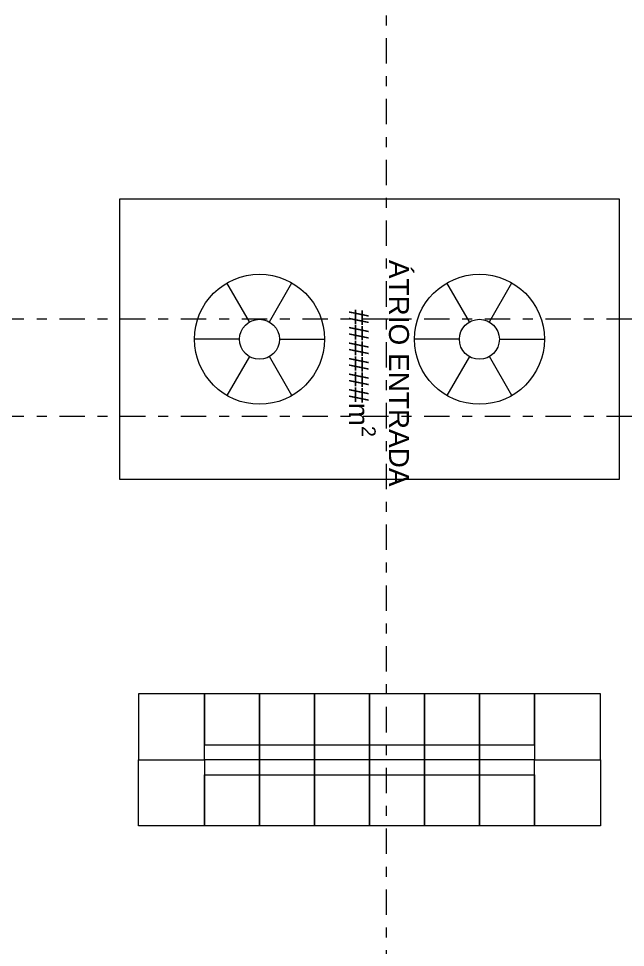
# Model space of a CAD drawing. Header units: metres. Extents: x 83 to 133, y -243 to -94.
# Drawn here: x 90.5 to 96.57, y -133.76 to -124.47 of the extents above; entities that cross this region are included whole.
import ezdxf

# ---------------------------------------------------------------- set-up
doc = ezdxf.new("R2010")
doc.units = ezdxf.units.M
doc.linetypes.add('DASHDOT', pattern=[25.4, 12.7, -6.35, 0, -6.35])
doc.layers.get('0').update_dxf_attribs({"lineweight": 5})
for name, color, linetype, lineweight in [('ARQ_Legendas Auto', 41, 'Continuous', 5), ('ARQ_Mobiliario GTS', 21, 'Continuous', 5), ('FOLHA', 15, 'Continuous', 5)]:
    doc.layers.add(name, color=color, linetype=linetype, lineweight=lineweight)
doc.styles.get("Standard").update_dxf_attribs({"font": 'arial.ttf'})

# ---------------------------------------------------------------- blocks, each defined once
blk = doc.blocks.new('Domino_individual-flat14')
for points in [[(-0.55, 0.15), (-0.55, 0.66), (0, 0.66), (0, 0.15), (-0.55, 0.15)], [(-0.55, 0.15), (-0.55, 0), (0, 0), (0, 0.15), (-0.55, 0.15)]]:
    blk.add_lwpolyline(points)
blk = doc.blocks.new('Domino_individual-flat25')
for points in [[(-0.55, 0.15), (-0.55, 0.66), (0, 0.66), (0, 0.15), (-0.55, 0.15)], [(-0.55, 0.15), (-0.55, 0), (0, 0), (0, 0.15), (-0.55, 0.15)]]:
    blk.add_lwpolyline(points)

msp = doc.modelspace()

# ---------------------------------------------------------------- linework, layer by layer
at = {"layer": 'ARQ_Mobiliario GTS'}
for p, q in [((92.8096, -127.502), (92.5846, -127.1123)), ((93.0096, -127.502), (93.2346, -127.1123)), ((95.0096, -127.502), (94.7846, -127.1123)), ((95.2096, -127.502), (95.4346, -127.1123)), ((92.7096, -127.6752), (92.2596, -127.6752)), ((93.1096, -127.6752), (93.5596, -127.6752)), ((94.9096, -127.6752), (94.4596, -127.6752)), ((95.3096, -127.6752), (95.7596, -127.6752)), ((92.8096, -127.8484), (92.5846, -128.2381)), ((93.2346, -128.2381), (93.0096, -127.8484)), ((95.0096, -127.8484), (94.7846, -128.2381)), ((95.4346, -128.2381), (95.2096, -127.8484))]:
    msp.add_line(p, q, dxfattribs=at)
msp.add_lwpolyline([(96.5096, -129.0752), (96.5096, -126.2752), (91.5096, -126.2752), (91.5096, -129.0752)], close=True, dxfattribs=at)
for points in [[(92.3596, -131.8815), (92.3596, -131.2215), (91.6996, -131.2215), (91.6996, -131.8815), (92.3596, -131.8815)], [(96.3196, -131.8815), (96.3196, -131.2215), (95.6596, -131.2215), (95.6596, -131.8815), (96.3196, -131.8815)], [(92.3596, -131.8815), (92.3596, -132.5415), (91.6996, -132.5415), (91.6996, -131.8815), (92.3596, -131.8815)], [(96.3196, -131.8815), (96.3196, -132.5415), (95.6596, -132.5415), (95.6596, -131.8815), (96.3196, -131.8815)]]:
    msp.add_lwpolyline(points, dxfattribs=at)
for centre, radius in [((92.9096, -127.6752), 0.65), ((95.1096, -127.6752), 0.65), ((92.9096, -127.6752), 0.2), ((95.1096, -127.6752), 0.2)]:
    msp.add_circle(centre, radius, dxfattribs=at)
at = {"layer": 'FOLHA', "linetype": 'DASHDOT', "ltscale": 0.02}
msp.add_line((94.1801, -150.4538), (94.1801, -97.7938), dxfattribs=at)
for points in [[(132.5059, -127.4739), (90.2027, -127.4739), (90.2027, -125.209), (83.8335, -125.209)], [(132.5059, -128.4471), (90.2027, -128.4471), (90.2027, -130.712), (83.8335, -130.712)]]:
    msp.add_lwpolyline(points, dxfattribs=at)

# ---------------------------------------------------------------- block references
at = {"layer": 'ARQ_Mobiliario GTS', "xscale": -1}
for name, p in [('Domino_individual-flat14', (92.3596, -131.8815)), ('Domino_individual-flat25', (92.9096, -131.8815)), ('Domino_individual-flat14', (93.4596, -131.8815)), ('Domino_individual-flat25', (94.0096, -131.8815)), ('Domino_individual-flat25', (94.5596, -131.8815)), ('Domino_individual-flat25', (95.1096, -131.8815))]:
    msp.add_blockref(name, p, dxfattribs=at)
at = {"layer": 'ARQ_Mobiliario GTS', "rotation": 180}
for name, p in [('Domino_individual-flat14', (92.3596, -131.8815)), ('Domino_individual-flat25', (92.9096, -131.8815)), ('Domino_individual-flat14', (93.4596, -131.8815)), ('Domino_individual-flat25', (94.0096, -131.8815)), ('Domino_individual-flat25', (94.5596, -131.8815)), ('Domino_individual-flat25', (95.1096, -131.8815))]:
    msp.add_blockref(name, p, dxfattribs=at)

# ---------------------------------------------------------------- texts
at = {"layer": 'ARQ_Legendas Auto', "insert": (94.1045, -128.0143), "char_height": 0.2, "width": 3.736501, "attachment_point": 5, "rotation": 270}
msp.add_mtext('\\A1;ÁTRIO ENTRADA\\P######m{\\H0.7x;\\S2^ ;}', dxfattribs=at)

doc.saveas('drawing.dxf')
